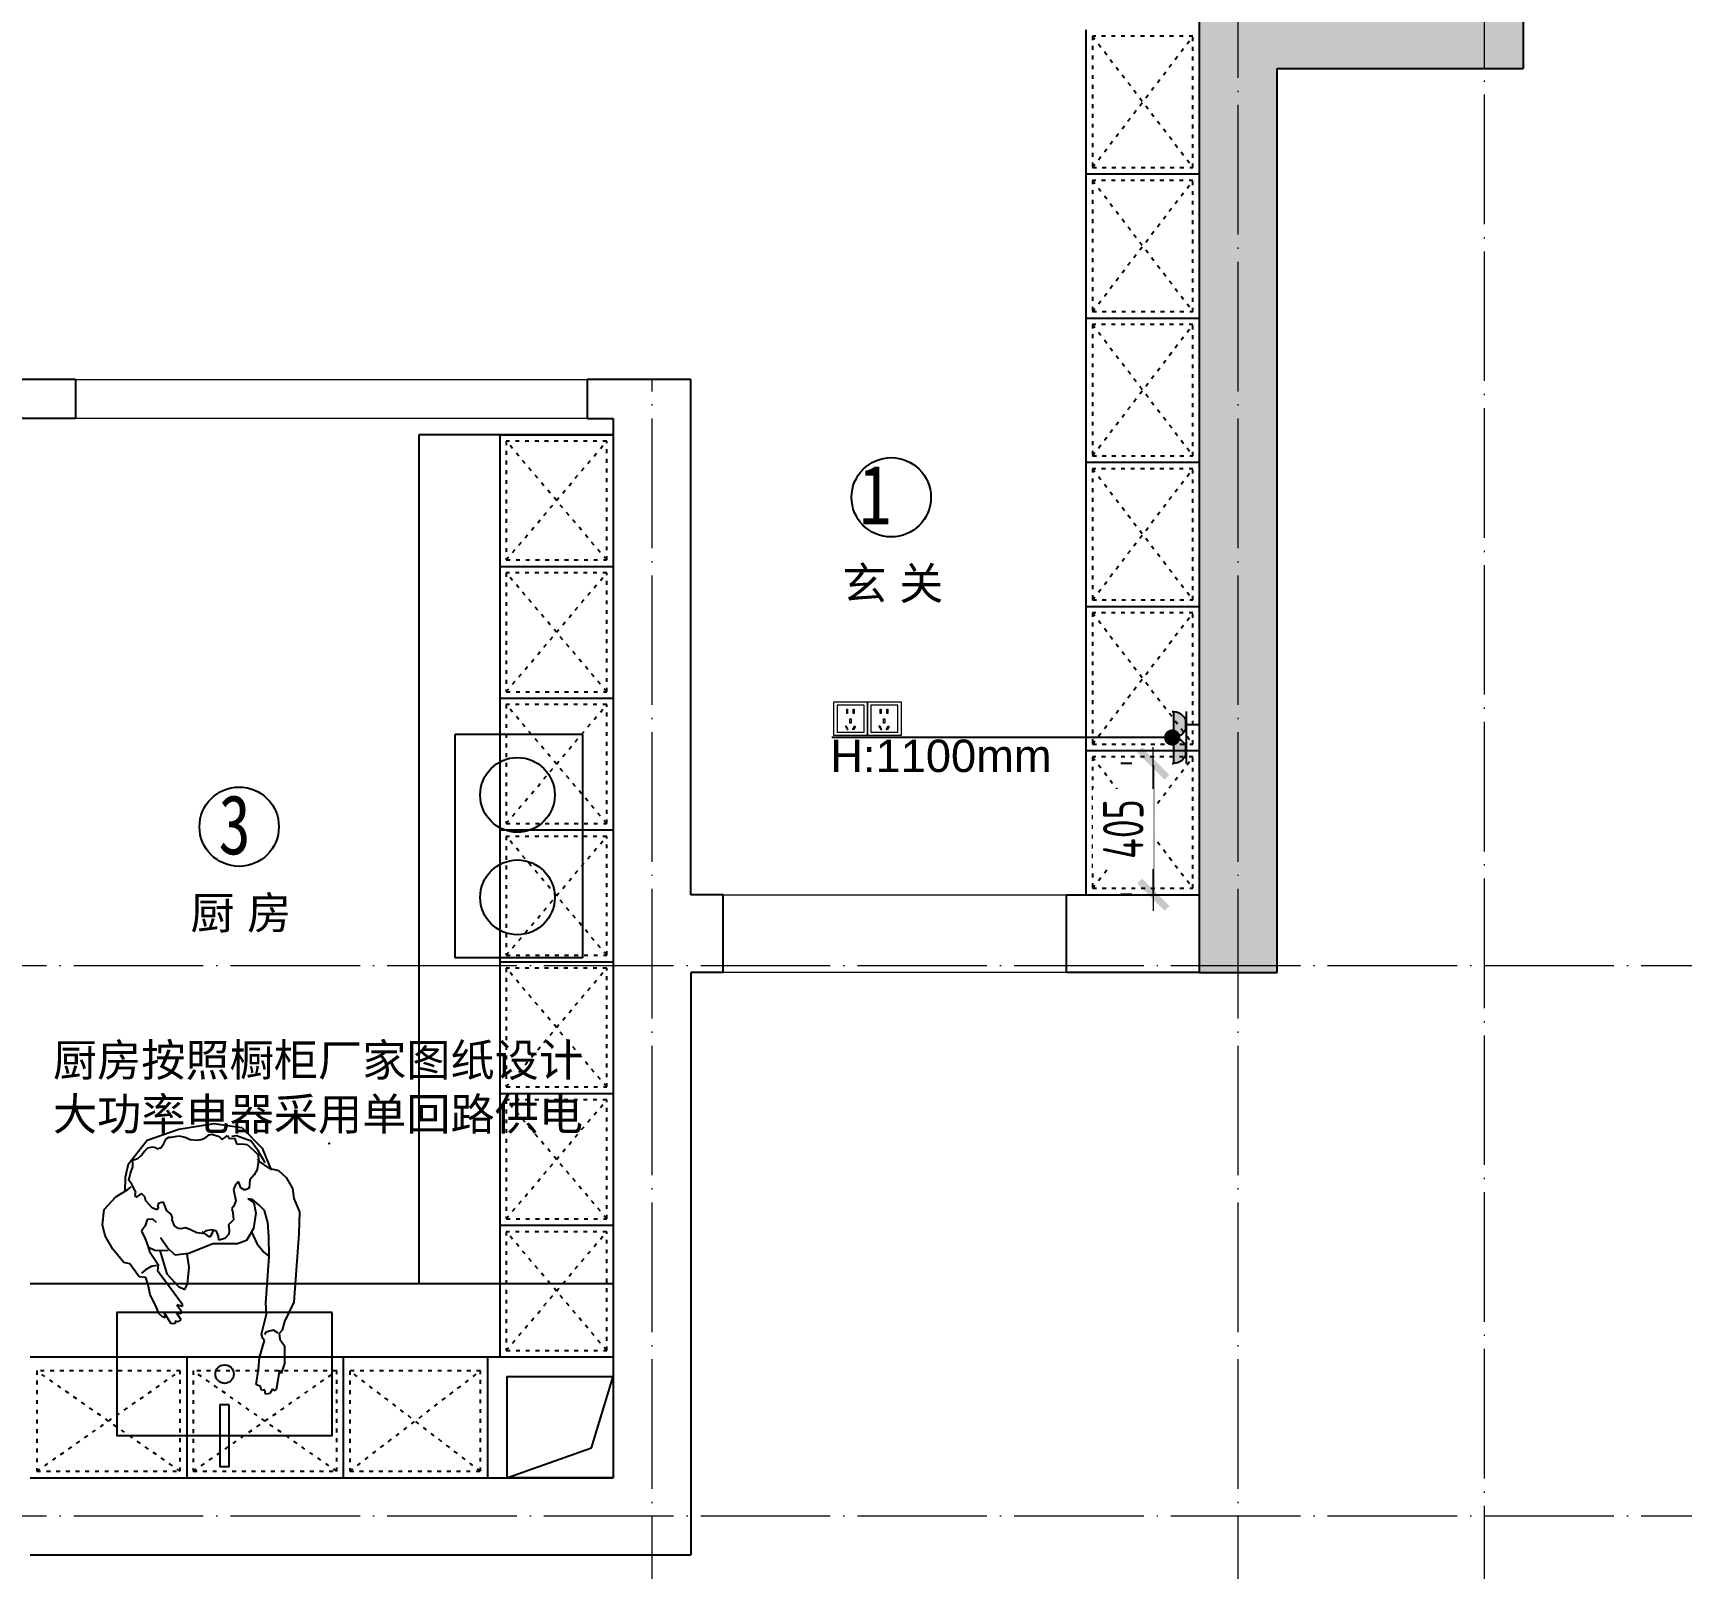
# Model space of a CAD drawing. Header units: inches. Extents: x -50945 to 250244, y -404780 to 18493.
# Drawn here: x 109137 to 114226, y -284927 to -280189 of the extents above; entities that cross this region are included whole.
import ezdxf

# ---------------------------------------------------------------- set-up
doc = ezdxf.new("R2010")
doc.units = ezdxf.units.IN
doc.header["$MEASUREMENT"] = 0
doc.linetypes.add('ACAD_ISO03W100', pattern=[30, 12, -18])
doc.linetypes.add('DOTE', pattern=[2.42, 2, -0.2, 0.02, -0.2])
for name, color, linetype, lineweight in [('0000插座', 1, 'Continuous', 25), ('0000照明', 241, 'Continuous', 25), ('天棚材质标注', 2, 'Continuous', 5), ('门', 65, 'Continuous', 13)]:
    doc.layers.add(name, color=color, linetype=linetype, lineweight=lineweight)
for name, color, linetype in [('D-ARCHI', 250, 'Continuous'), ('EVH 立面填充', 8, 'Continuous'), ('IBS-182-原建筑非承重墙', 150, 'Continuous'), ('IBS-200-原建筑承重墙柱', 200, 'Continuous'), ('IDS-040-固定高家具', 40, 'Continuous'), ('IFF-31-卫浴洁具', 31, 'Continuous'), ('IFF-51-活动家具', 51, 'Continuous'), ('iGo户型优化', 7, 'Continuous'), ('房间编号', 50, 'Continuous')]:
    doc.layers.add(name, color=color, linetype=linetype)
doc.styles.add('ARI', font='', dxfattribs={"width": 0.8, "height": 200})
doc.styles.add('HBA-DIMT', font='ARCHS.SHX', dxfattribs={"width": 0.8})
doc.styles.add('MtXpl_Arial_Unicode_', font='Arial Unicode.ttf')
doc.styles.get("Standard").update_dxf_attribs({"font": 'Arial.ttf'})
doc.styles.get('ARI').set_extended_font_data('SimSun')
doc.dimstyles.new('HBA_40', dxfattribs={"dimscale": 50, "dimtxt": 2.5, "dimasz": 0.1, "dimexe": 2, "dimexo": 2.5, "dimgap": 0.6, "dimtad": 1, "dimdec": 0, "dimrnd": 5, "dimzin": 0, "dimtxsty": 'HBA-DIMT', "dimblk": 'HBA_DIMENSION_TICK', "dimblk1": 'HBA_DIMENSION_TICK', "dimblk2": 'HBA_DIMENSION_TICK', "dimcen": 0.125, "dimclrd": 44, "dimclre": 44, "dimclrt": 2, "dimadec": 0, "dimazin": 0, "dimtfac": 1, "dimtdec": 0, "dimtix": 1, "dimtmove": 1, "dimatfit": 3, "dimldrblk": 'HBA_Leader_Dot', "dimfxl": 0, "dimtvp": 1, "dimtfill": 1, "dimtolj": 1, "dimtzin": 0, "dimarcsym": 0})

# ---------------------------------------------------------------- blocks, each defined once
blk = doc.blocks.new('_LINKPT1')
blk.add_line((0, 0), (0, 0))
blk = doc.blocks.new('M_X23')
for p, q in [((-0.5, 1.05), (-0.5, 1)), ((-0.5, 1), (0.5, 1)), ((0.5, 1.05), (0.5, 1)), ((0.5, 0.5), (-0.5, 0.5)), ((0, 0.5), (0, 0))]:
    blk.add_line(p, q)
blk.add_arc((0, 1), 0.5, 180, 0)
for points in [[(0.433, 0.75), (-0.433, 0.75), (0.5, 1), (-0.5, 1)], [(0.25, 0.567), (-0.25, 0.567), (0.433, 0.75), (-0.433, 0.75)], [(0, 0.5), (0, 0.5), (0.25, 0.567), (-0.25, 0.567)]]:
    blk.add_solid(points)
blk.add_blockref('_LINKPT1', (0.001, 0))
at = {"width": 0.8, "flags": 9}
blk.add_attdef('A', (0, 0), '', height=0.00002, dxfattribs=at)
blk = doc.blocks.new('HBA_DIMENSION_TICK')
at = {"color": 0, "linetype": 'ByBlock'}
for p, q in [((-10, 0), (0, 0)), ((0, 0), (10, 0))]:
    blk.add_line(p, q, dxfattribs=at)
at = {"color": 50, "linetype": 'ByBlock'}
blk.add_solid([(-10, -7), (-7, -10), (7, 10), (10, 7)], dxfattribs=at)
blk = doc.blocks.new('*D768')
at = {"layer": 'Defpoints', "color": 0, "transparency": 16777216}
for p in [(112654.5, -282443.7), (112596, -282848.6), (112654.5, -282848.6)]:
    blk.add_point(p, dxfattribs=at)
at = {"layer": '天棚材质标注', "color": 44, "lineweight": -2, "transparency": 16777216}
for p, q in [((112529.5, -282443.7), (112496, -282443.7)), ((112596, -282448.7), (112596, -282843.6)), ((112529.5, -282848.6), (112496, -282848.6))]:
    blk.add_line(p, q, dxfattribs=at)
at = {"layer": '天棚材质标注', "color": 44, "lineweight": -2, "transparency": 16777216, "xscale": 5, "yscale": 5, "zscale": 5}
for p, rotation in [((112596, -282443.7), 90), ((112596, -282848.6), 270)]:
    blk.add_blockref('HBA_DIMENSION_TICK', p, dxfattribs=dict(at, rotation=rotation))
at = {"layer": '天棚材质标注', "color": 2, "transparency": 16777216, "insert": (112503.5, -282646.1), "char_height": 125, "attachment_point": 5, "rotation": 90, "style": 'HBA-DIMT', "bg_fill": 3, "box_fill_scale": 1.25, "bg_fill_color": 256, "bg_fill_true_color": 13158600, "bg_fill_transparency": 0}
blk.add_mtext('\\A1;405', dxfattribs=at)
blk = doc.blocks.new('HBA_Leader_Dot')
at = {"color": 0, "linetype": 'ByBlock'}
blk.add_line((-5, 0), (-10, 0), dxfattribs=at)
at = {"color": 0, "linetype": 'ByBlock', "const_width": 5}
blk.add_lwpolyline([(-2.5, 0, 1), (2.5, 0, 1)], format="xyb", close=True, dxfattribs=at)
blk = doc.blocks.new('h46jtr')
at = {"lineweight": 0}
for points in [[(4759.4, 50.76), (4763.7, 50.76), (4763.7, 46.46), (4759.4, 46.46)], [(4763.27, 50.33), (4759.83, 50.33), (4759.83, 46.89), (4763.27, 46.89)], [(4761.03, 49.83), (4761.14, 49.83), (4761.14, 49.26), (4761.03, 49.26)], [(4761.44, 48.58), (4761.59, 48.58), (4761.59, 48), (4761.44, 48)], [(4761.88, 49.83), (4762, 49.83), (4762, 49.26), (4761.88, 49.26)], [(4760.98, 47.68), (4760.86, 47.61), (4761.13, 47.16), (4761.24, 47.22)], [(4762.05, 47.68), (4762.16, 47.61), (4761.9, 47.16), (4761.79, 47.22)]]:
    blk.add_lwpolyline(points, close=True, dxfattribs=at)

msp = doc.modelspace()

# ---------------------------------------------------------------- hatches: boundary and pattern name
at = {"layer": 'EVH 立面填充'}
h = msp.add_hatch(color=256, dxfattribs=at)
h.dxf.hatch_style = 1
h.paths.add_polyline_path([(112978.67, -280298.62), (113738.67, -280298.62), (113738.67, -280058.62), (112738.67, -280058.62), (112738.67, -283088.62), (112978.67, -283088.62)])

# ---------------------------------------------------------------- linework, layer by layer
for p in [(112388.67, -280623.62), (112388.67, -281068.62), (112388.67, -281513.62), (112388.67, -281958.62), (112388.67, -282403.62)]:
    msp.add_point(p)
at = {"layer": 'D-ARCHI', "color": 251, "linetype": 'DOTE', "lineweight": 5, "ltscale": 200}
for p, q in [((113618.67, -286586.95), (113618.67, -272638.38)), ((112858.67, -287586.95), (112858.67, -280058.62)), ((111048.37, -287586.95), (111048.37, -281258.62)), ((116438.67, -283068.62), (96111.41, -283068.62)), ((116438.67, -284766.95), (96111.41, -284766.95))]:
    msp.add_line(p, q, dxfattribs=at)
at = {"layer": 'IBS-182-原建筑非承重墙'}
for p, q in [((109268.37, -281258.62), (108528.37, -281258.62)), ((109268.37, -281258.62), (109268.37, -281378.62)), ((111168.37, -281258.62), (110848.37, -281258.62)), ((110848.37, -281258.62), (110848.37, -281378.62)), ((111168.37, -282848.62), (111168.37, -281258.62)), ((109268.37, -281378.62), (108528.37, -281378.62)), ((110848.37, -281378.62), (110928.37, -281378.62)), ((110928.37, -281378.62), (110928.37, -284648.62)), ((111268.37, -282848.62), (111168.37, -282848.62)), ((111268.37, -283088.62), (111268.37, -282848.62)), ((112328.67, -283088.62), (112328.67, -282848.62)), ((112328.67, -282848.62), (112738.67, -282848.62)), ((111268.37, -283088.62), (111168.37, -283088.62)), ((111168.37, -283088.62), (111168.37, -284886.95)), ((112738.67, -283088.62), (112328.67, -283088.62)), ((110540.13, -284275.63), (110540.13, -284648.62)), ((110540.13, -284275.63), (110928.37, -284275.63)), ((110600.13, -284335.63), (110600.13, -284648.62)), ((110600.13, -284335.63), (110928.37, -284335.63)), ((110861.84, -284556.04), (110928.37, -284335.63)), ((110600.13, -284648.62), (110861.84, -284556.04)), ((109128.37, -284648.62), (110928.37, -284648.62)), ((110928.37, -284648.62), (110600.13, -284648.62)), ((109128.37, -284886.95), (111168.37, -284886.95))]:
    msp.add_line(p, q, dxfattribs=at)
msp.add_point((110051, -283617.17), dxfattribs=at)
at = {"layer": 'IBS-200-原建筑承重墙柱', "ltscale": 0.02}
for p, q in [((112738.67, -283088.62), (112738.67, -280058.62)), ((113738.67, -280058.62), (113738.67, -280298.62)), ((112978.67, -283088.62), (112978.67, -280298.62)), ((112978.67, -280298.62), (113738.67, -280298.62)), ((112738.67, -283088.62), (112978.67, -283088.62))]:
    msp.add_line(p, q, dxfattribs=at)
at = {"layer": 'IDS-040-固定高家具'}
for p, q in [((112388.67, -282848.62), (112388.67, -280178.62)), ((112388.67, -280623.62), (112738.67, -280623.62)), ((112388.67, -281068.62), (112738.67, -281068.62)), ((110578.37, -281428.62), (110578.37, -284275.63)), ((110578.37, -281428.62), (110928.37, -281428.62)), ((112388.67, -281513.62), (112738.67, -281513.62)), ((110578.37, -281835.33), (110928.37, -281835.33)), ((112388.67, -281958.62), (112738.67, -281958.62)), ((110578.37, -282242.05), (110928.37, -282242.05)), ((112388.67, -282403.62), (112738.67, -282403.62)), ((110578.37, -282648.77), (110928.37, -282648.77)), ((110578.37, -283055.48), (110928.37, -283055.48)), ((110578.37, -283462.2), (110928.37, -283462.2)), ((110578.37, -283868.91), (110928.37, -283868.91)), ((109128.37, -284275.63), (110540.13, -284275.63)), ((109611.7, -284275.63), (109611.7, -284648.62)), ((110095.04, -284275.63), (110095.04, -284648.62))]:
    msp.add_line(p, q, dxfattribs=at)
at = {"layer": 'IDS-040-固定高家具', "linetype": 'ACAD_ISO03W100'}
for p, q in [((112408.67, -280603.62), (112718.67, -280198.62)), ((112408.67, -280198.62), (112718.67, -280603.62)), ((112408.67, -281048.62), (112718.67, -280643.62)), ((112408.67, -280643.62), (112718.67, -281048.62)), ((112408.67, -281493.62), (112718.67, -281088.62)), ((112408.67, -281088.62), (112718.67, -281493.62)), ((110598.37, -281815.33), (110908.37, -281448.62)), ((110908.37, -281815.33), (110598.37, -281448.62)), ((112408.67, -281938.62), (112718.67, -281533.62)), ((112408.67, -281533.62), (112718.67, -281938.62)), ((110598.37, -282222.05), (110908.37, -281855.33)), ((110908.37, -282222.05), (110598.37, -281855.33)), ((112408.67, -282383.62), (112718.67, -281978.62)), ((112408.67, -281978.62), (112718.67, -282383.62)), ((110598.37, -282628.77), (110908.37, -282262.05)), ((110908.37, -282628.77), (110598.37, -282262.05)), ((112408.67, -282828.62), (112718.67, -282423.62)), ((112408.67, -282423.62), (112718.67, -282828.62)), ((110598.37, -283035.48), (110908.37, -282668.77)), ((110908.37, -283035.48), (110598.37, -282668.77)), ((110598.37, -283442.2), (110908.37, -283075.48)), ((110908.37, -283442.2), (110598.37, -283075.48)), ((110598.37, -283848.91), (110908.37, -283482.2)), ((110908.37, -283848.91), (110598.37, -283482.2)), ((110598.37, -284255.63), (110908.37, -283888.91)), ((110908.37, -284255.63), (110598.37, -283888.91)), ((109148.37, -284628.62), (109591.7, -284318.62)), ((109591.7, -284628.62), (109148.37, -284318.62)), ((109631.7, -284628.62), (110075.04, -284318.62)), ((110075.04, -284628.62), (109631.7, -284318.62)), ((110115.04, -284628.62), (110518.71, -284318.62)), ((110518.71, -284628.62), (110115.04, -284318.62))]:
    msp.add_line(p, q, dxfattribs=at)
for points in [[(112408.67, -280603.62), (112718.67, -280603.62), (112718.67, -280198.62), (112408.67, -280198.62)], [(112408.67, -281048.62), (112718.67, -281048.62), (112718.67, -280643.62), (112408.67, -280643.62)], [(112408.67, -281493.62), (112718.67, -281493.62), (112718.67, -281088.62), (112408.67, -281088.62)], [(110598.37, -281815.33), (110908.37, -281815.33), (110908.37, -281448.62), (110598.37, -281448.62)], [(112408.67, -281938.62), (112718.67, -281938.62), (112718.67, -281533.62), (112408.67, -281533.62)], [(110598.37, -282222.05), (110908.37, -282222.05), (110908.37, -281855.33), (110598.37, -281855.33)], [(112408.67, -282383.62), (112718.67, -282383.62), (112718.67, -281978.62), (112408.67, -281978.62)], [(110598.37, -282628.77), (110908.37, -282628.77), (110908.37, -282262.05), (110598.37, -282262.05)], [(112408.67, -282828.62), (112718.67, -282828.62), (112718.67, -282423.62), (112408.67, -282423.62)], [(110598.37, -283035.48), (110908.37, -283035.48), (110908.37, -282668.77), (110598.37, -282668.77)], [(110598.37, -283442.2), (110908.37, -283442.2), (110908.37, -283075.48), (110598.37, -283075.48)], [(110598.37, -283848.91), (110908.37, -283848.91), (110908.37, -283482.2), (110598.37, -283482.2)], [(110598.37, -284255.63), (110908.37, -284255.63), (110908.37, -283888.91), (110598.37, -283888.91)], [(109148.37, -284628.62), (109591.7, -284628.62), (109591.7, -284318.62), (109148.37, -284318.62)], [(109631.7, -284628.62), (110075.04, -284628.62), (110075.04, -284318.62), (109631.7, -284318.62)], [(110115.04, -284628.62), (110518.71, -284628.62), (110518.71, -284318.62), (110115.04, -284318.62)]]:
    msp.add_lwpolyline(points, close=True, dxfattribs=at)
at = {"layer": 'IFF-31-卫浴洁具', "ltscale": 0.02}
for p, q in [((110834.19, -282354.24), (110440.49, -282354.24)), ((110440.49, -283043.21), (110440.49, -282354.24)), ((110834.19, -283043.21), (110834.19, -282354.24)), ((110834.19, -283043.21), (110440.49, -283043.21))]:
    msp.add_line(p, q, dxfattribs=at)
for points in [[(110060.87, -284138.63), (109395.87, -284138.63), (109395.87, -284518.63), (110060.87, -284518.63)], [(109742.62, -284423.63), (109714.12, -284423.63), (109714.12, -284613.63), (109742.62, -284613.63)]]:
    msp.add_lwpolyline(points, close=True, dxfattribs=at)
for centre, radius in [((110632.86, -282540.58, 0), 115.29), ((110632.86, -282856.87, 0), 115.29), ((109728.37, -284328.63), 28.5)]:
    msp.add_circle(centre, radius, dxfattribs=at)
at = {"layer": 'IFF-51-活动家具'}
for p, q in [((110328.37, -281428.62), (110328.37, -284048.62)), ((110928.37, -281428.62), (110328.37, -281428.62)), ((109128.37, -284048.62), (110328.37, -284048.62)), ((110328.37, -284048.62), (110928.37, -284048.62))]:
    msp.add_line(p, q, dxfattribs=at)
at = {"layer": 'iGo户型优化', "color": 251}
for p, q in [((109587.15, -283572.3), (109695.57, -283555.18)), ((109695.57, -283555.18), (109781.18, -283567.24)), ((109781.18, -283567.24), (109844.82, -283631.4)), ((109432.18, -283679.9), (109489.17, -283606.94)), ((109489.17, -283606.94), (109587.15, -283572.3)), ((109532.86, -283629.02), (109541.32, -283616.55)), ((109541.32, -283616.55), (109547.71, -283602.68)), ((109547.71, -283602.68), (109555.76, -283597.53)), ((109555.76, -283597.53), (109564.81, -283597.61)), ((109564.81, -283597.61), (109587.48, -283593.29)), ((109587.48, -283593.29), (109606.24, -283596.95)), ((109606.24, -283596.95), (109622.19, -283604.76)), ((109622.19, -283604.76), (109644.1, -283606)), ((109644.1, -283606), (109659.8, -283603.01)), ((109659.8, -283603.01), (109671.33, -283597.2)), ((109671.33, -283597.2), (109680.8, -283589.97)), ((109680.8, -283589.97), (109689.51, -283588.31)), ((109689.51, -283588.31), (109708.61, -283593.71)), ((109708.61, -283593.71), (109714.84, -283597.94)), ((109714.84, -283597.94), (109721.4, -283603.93)), ((109721.4, -283603.93), (109732.61, -283596.37)), ((109732.61, -283596.37), (109737.17, -283591.88)), ((109737.17, -283591.88), (109741.99, -283598.19)), ((109741.99, -283598.19), (109740.58, -283600.27)), ((109740.58, -283600.27), (109751.7, -283601.77)), ((109764.9, -283593.41), (109750.4, -283594.75)), ((109751.7, -283601.77), (109758.68, -283600.44)), ((109758.68, -283600.44), (109765.82, -283618.97)), ((109810.52, -283609.55), (109764.9, -283593.41)), ((109765.82, -283618.97), (109781.85, -283617.72)), ((109781.85, -283617.72), (109798.53, -283619.96)), ((109798.53, -283619.96), (109818.22, -283637.91)), ((109832.11, -283639.15), (109810.52, -283609.55)), ((109440.96, -283668.23), (109451.42, -283666.24)), ((109443.04, -283669.65), (109440.96, -283668.23)), ((109445.45, -283672.8), (109443.04, -283669.65)), ((109451.42, -283666.24), (109461.55, -283662.5)), ((109461.55, -283662.5), (109470.68, -283653.53)), ((109470.68, -283653.53), (109480.89, -283640.73)), ((109480.89, -283640.73), (109491.43, -283629.68)), ((109491.43, -283629.68), (109505.38, -283627.02)), ((109505.38, -283627.02), (109514.76, -283628.85)), ((109514.76, -283628.85), (109519.25, -283633.42)), ((109519.25, -283633.42), (109532.86, -283629.02)), ((109818.22, -283637.91), (109831.67, -283651.62)), ((109833.25, -283669.4), (109829.52, -283697.24)), ((109830.16, -283663.87), (109834.89, -283672.33)), ((109831.67, -283651.62), (109833.25, -283669.4)), ((109853.3, -283675.91), (109832.11, -283639.15)), ((109844.82, -283631.4), (109871.88, -283698.98)), ((109421.86, -283765.25), (109422.25, -283720.83)), ((109422.25, -283720.83), (109432.18, -283679.9)), ((109432.76, -283729.47), (109437.82, -283708.62)), ((109437.82, -283708.62), (109444.96, -283689.17)), ((109444.96, -283689.17), (109445.45, -283672.8)), ((109819.98, -283713.52), (109806.62, -283728.73)), ((109829.52, -283697.24), (109819.98, -283713.52)), ((109834.89, -283672.33), (109865.44, -283693.11)), ((109865.44, -283693.11), (109895.1, -283699.88)), ((109895.1, -283699.88), (109918.81, -283721.97)), ((109918.81, -283721.97), (109937.63, -283755.64)), ((109393.03, -283781.4), (109429.43, -283758.49)), ((109429.43, -283758.49), (109439.88, -283750.89)), ((109442.4, -283742.1), (109432.76, -283729.47)), ((109451.95, -283763.79), (109442.4, -283742.1)), ((109454.36, -283766.95), (109451.95, -283763.79)), ((109452.2, -283774.59), (109454.36, -283766.95)), ((109471.38, -283770.93), (109458.77, -283780.57)), ((109482.43, -283781.49), (109471.38, -283770.93)), ((109761.21, -283746.43), (109756.23, -283758.23)), ((109756.23, -283758.23), (109759.23, -283773.93)), ((109771.42, -283733.63), (109761.21, -283746.43)), ((109775.49, -283745.51), (109771.42, -283733.63)), ((109778.9, -283753.9), (109775.49, -283745.51)), ((109791.02, -283760.64), (109778.9, -283753.9)), ((109804.3, -283754.49), (109791.02, -283760.64)), ((109806.62, -283728.73), (109804.3, -283754.49)), ((109937.63, -283755.64), (109941.8, -283786.78)), ((109350.94, -283867.48), (109356.14, -283820.36)), ((109356.14, -283820.36), (109393.03, -283781.4)), ((109453.87, -283783.31), (109452.2, -283774.59)), ((109458.77, -283780.57), (109453.87, -283783.31)), ((109484.76, -283793.7), (109482.43, -283781.49)), ((109505.1, -283815.14), (109484.76, -283793.7)), ((109518.97, -283821.54), (109505.1, -283815.14)), ((109524.61, -283813.23), (109518.97, -283821.54)), ((109524.03, -283800.68), (109520.79, -283812.15)), ((109520.79, -283812.15), (109524.61, -283813.23)), ((109539.72, -283797.69), (109524.03, -283800.68)), ((109543.13, -283806.08), (109539.72, -283797.69)), ((109550.27, -283824.61), (109543.13, -283806.08)), ((109757.16, -283810.49), (109751.19, -283817.05)), ((109751.19, -283817.05), (109753.85, -283831.01)), ((109762.89, -283793.12), (109757.16, -283810.49)), ((109759.23, -283773.93), (109762.89, -283793.12)), ((109800.06, -283787.19), (109818.39, -283799.66)), ((109814.73, -283789.72), (109800.06, -283787.19)), ((109833.71, -283805.61), (109814.73, -283789.72)), ((109818.39, -283799.66), (109824.59, -283832.19)), ((109851.31, -283823.55), (109833.71, -283805.61)), ((109861.91, -283860.56), (109851.31, -283823.55)), ((109941.8, -283786.78), (109960.22, -283827.62)), ((109359.18, -283901.39), (109350.94, -283867.48)), ((109482.74, -283870.74), (109471.66, -283887.05)), ((109489.73, -283851.67), (109482.74, -283870.74)), ((109507.17, -283850.12), (109489.73, -283851.67)), ((109518, -283860.47), (109507.17, -283850.12)), ((109563.06, -283834.83), (109550.27, -283824.61)), ((109567.13, -283846.71), (109563.06, -283834.83)), ((109566.39, -283852.28), (109567.13, -283846.71)), ((109573.53, -283870.81), (109566.39, -283852.28)), ((109585.99, -283879.29), (109573.53, -283870.81)), ((109746.97, -283861.26), (109740.99, -283867.82)), ((109740.99, -283867.82), (109742.57, -283885.6)), ((109756.1, -283852.28), (109746.97, -283861.26)), ((109753.85, -283831.01), (109756.1, -283852.28)), ((109824.59, -283832.19), (109817.69, -283879.63)), ((109864.61, -283902.62), (109861.91, -283860.56)), ((109960.22, -283827.62), (109957.22, -283895.61)), ((109383.06, -283942.97), (109359.18, -283901.39)), ((109471.66, -283887.05), (109483.4, -283911.42)), ((109483.4, -283911.42), (109491.06, -283933.02)), ((109552.48, -283939.06), (109530.56, -283907.75)), ((109593.29, -283879.7), (109585.99, -283879.29)), ((109607.24, -283877.04), (109593.29, -283879.7)), ((109620.78, -283881.7), (109607.24, -283877.04)), ((109642.61, -283892), (109620.78, -283881.7)), ((109659.3, -283894.24), (109642.61, -283892)), ((109670.51, -283886.68), (109659.3, -283894.24)), ((109660.15, -283890.15), (109659.37, -283889.93)), ((109672.37, -283898.46), (109660.15, -283890.15)), ((109689.69, -283883.03), (109670.51, -283886.68)), ((109682.56, -283905.39), (109672.37, -283898.46)), ((109689.48, -283895.2), (109682.56, -283905.39)), ((109692.65, -283883.95), (109689.48, -283895.2)), ((109703.22, -283887.68), (109689.69, -283883.03)), ((109694.68, -283883.35), (109692.65, -283883.95)), ((109709.7, -283902.72), (109703.22, -283887.68)), ((109710.29, -283915.26), (109709.7, -283902.72)), ((109729.13, -283909.86), (109710.29, -283915.26)), ((109741.08, -283896.74), (109729.13, -283909.86)), ((109742.57, -283885.6), (109741.08, -283896.74)), ((109796.19, -283915.66), (109768.09, -283926.34)), ((109817.69, -283879.63), (109796.19, -283915.66)), ((109812, -283889.16), (109828.21, -283925.53)), ((109828.21, -283925.53), (109849.15, -283951.7)), ((109866.1, -283966.21), (109864.61, -283902.62)), ((109957.22, -283895.61), (109942.38, -284106.02)), ((109417.52, -283984.3), (109383.06, -283942.97)), ((109491.06, -283933.02), (109496.04, -283949.82)), ((109513.14, -283946.56), (109493.75, -283937.83)), ((109496.04, -283949.82), (109523.34, -283990.74)), ((109554.11, -283947.62), (109513.14, -283946.56)), ((109528.81, -283946.96), (109550.06, -284019.36)), ((109576.19, -283961.15), (109552.48, -283939.06)), ((109617.9, -283956.75), (109576.19, -283961.15)), ((109618.89, -283999.14), (109612.95, -283957.27)), ((109691.93, -283926.67), (109617.9, -283956.75)), ((109768.09, -283926.34), (109691.93, -283926.67)), ((109849.15, -283951.7), (109866.08, -283965.62)), ((109855.96, -284108.3), (109866.1, -283966.21)), ((109435.93, -283987.89), (109417.52, -283984.3)), ((109464.94, -284028.49), (109435.93, -283987.89)), ((109483.92, -284007.13), (109471.54, -284016.58)), ((109501.43, -283996.69), (109483.92, -284007.13)), ((109518.53, -283993.43), (109501.43, -283996.69)), ((109523.34, -283990.74), (109521.47, -284008.84)), ((109521.47, -284008.84), (109557.24, -284057.02)), ((109550.06, -284019.36), (109585.92, -284058.65)), ((109614.34, -284049.68), (109618.89, -283999.14)), ((109484.74, -284030.03), (109464.94, -284028.49)), ((109492.73, -284053.35), (109484.74, -284030.03)), ((109498.6, -284084.16), (109492.73, -284053.35)), ((109557.24, -284057.02), (109597.74, -284111.39)), ((109585.92, -284058.65), (109605.3, -284067.37)), ((109605.3, -284067.37), (109614.34, -284049.68)), ((109515.72, -284118.16), (109498.6, -284084.16)), ((109525.42, -284141.15), (109515.72, -284118.16)), ((109580.64, -284114.65), (109594.82, -284133.24)), ((109597.66, -284120.28), (109580.64, -284114.65)), ((109597.74, -284111.39), (109597.66, -284120.28)), ((109857.35, -284143.52), (109855.96, -284108.3)), ((109942.38, -284106.02), (109913.16, -284166.59)), ((109536.26, -284151.5), (109525.42, -284141.15)), ((109545.79, -284155.01), (109536.26, -284151.5)), ((109540.49, -284136.5), (109545.79, -284155.01)), ((109563.39, -284172.94), (109540.49, -284136.5)), ((109575.69, -284172.37), (109563.39, -284172.94)), ((109576.09, -284165.2), (109575.69, -284172.37)), ((109585.3, -284166.99), (109576.09, -284165.2)), ((109580.07, -284139.6), (109592.87, -284160.22)), ((109593.03, -284142.45), (109580.07, -284139.6)), ((109592.87, -284160.22), (109585.3, -284166.99)), ((109594.82, -284133.24), (109593.03, -284142.45)), ((109842.46, -284204.9), (109857.35, -284143.52)), ((109913.16, -284166.59), (109905.75, -284192.84)), ((109836.7, -284276.97), (109851.51, -284224.47)), ((109846.79, -284218.27), (109842.46, -284204.9)), ((109851.51, -284224.47), (109846.79, -284218.27)), ((109855.5, -284198.87), (109851.67, -284206.69)), ((109879.12, -284192.59), (109855.5, -284198.87)), ((109893.37, -284202.29), (109879.12, -284192.59)), ((109905.75, -284192.84), (109897.12, -284203.35)), ((109897.12, -284203.35), (109898.67, -284220.8)), ((109898.67, -284220.8), (109913.18, -284241.1)), ((109832.97, -284313.16), (109836.7, -284276.97)), ((109913.18, -284241.1), (109913.03, -284296.12)), ((109826.06, -284360.61), (109832.97, -284313.16)), ((109897.48, -284316.83), (109887.72, -284377.24)), ((109902.86, -284326.45), (109897.48, -284316.83)), ((109913.03, -284296.12), (109902.86, -284326.45)), ((109839.66, -284366.88), (109826.06, -284360.61)), ((109841.95, -284378.87), (109839.66, -284366.88)), ((109852.21, -284376.91), (109841.95, -284378.87)), ((109854.82, -284390.61), (109852.21, -284376.91)), ((109876.48, -284374.06), (109868.5, -284388)), ((109881.21, -284380.25), (109876.48, -284374.06)), ((109887.72, -284377.24), (109881.21, -284380.25)), ((109868.5, -284388), (109854.82, -284390.61))]:
    msp.add_line(p, q, dxfattribs=at)
at = {"layer": '房间编号'}
for centre in [(111786.94, -281621.99), (109773.51, -282638.95)]:
    msp.add_circle(centre, 122.5, dxfattribs=at)
at = {"layer": '门', "color": 8, "lineweight": 5}
for points in [[(109268.37, -281258.62), (110848.37, -281258.62), (110848.37, -281378.62), (109268.37, -281378.62)], [(111268.37, -282848.62), (112328.67, -282848.62), (112328.67, -283088.62), (111268.37, -283088.62)]]:
    msp.add_lwpolyline(points, close=True, dxfattribs=at)

# ---------------------------------------------------------------- block references
at = {"layer": '0000插座', "color": 8, "lineweight": 5, "xscale": 24.14285714285714, "yscale": 24.14285714285714, "zscale": 24.14285714285714}
for p in [(-3295.45, -283478.56), (-3191.63, -283478.56)]:
    msp.add_blockref('h46jtr', p, dxfattribs=at)
at = {"layer": '0000插座', "lineweight": 5, "xscale": -80.1239835984177, "yscale": 80.1239835984177, "zscale": 80.1239835984177, "rotation": 90}
for p in [(112738.67, -282323.49), (112738.67, -282403.62)]:
    msp.add_blockref('M_X23', p, dxfattribs=at)

# ---------------------------------------------------------------- texts
at = {"layer": '0000插座', "insert": (111598.82, -282370.01), "char_height": 100, "width": 2800.5718, "attachment_point": 1, "style": 'MtXpl_Arial_Unicode_'}
msp.add_mtext('H:1100mm', dxfattribs=at)
at = {"layer": '0000插座', "insert": (110835.21, -283587.39), "char_height": 100, "attachment_point": 9, "style": 'MtXpl_Arial_Unicode_'}
msp.add_mtext_dynamic_manual_height_columns('厨房按照橱柜厂家图纸设计\\P大功率电器采用单回路供电', width=6146.256, gutter_width=0.5, heights=[0], dxfattribs=at)
at = {"layer": '房间编号', "color": 8, "style": 'MtXpl_Arial_Unicode_'}
for s, p in [('玄 关', (111636.34, -281937.75)), ('厨 房', (109622.9, -282954.71))]:
    msp.add_text(s, height=100, dxfattribs=at).set_placement(p)
at = {"layer": '房间编号', "char_height": 183.75, "width": 2606.4647, "attachment_point": 3, "style": 'ARI'}
for s, insert in [('1', (111787.81, -281521.73)), ('3', (109809.52, -282540.36))]:
    msp.add_mtext(s, dxfattribs=dict(at, insert=insert))

# ---------------------------------------------------------------- next in the draw order: dimensions: what is measured, and where the dimension line sits
at = {"layer": '天棚材质标注', "color": 6}
dim = msp.add_linear_dim(base=(112595.97, -282848.62), p1=(112654.54, -282443.68), p2=(112654.54, -282848.62), angle=90, dimstyle='HBA_40', dxfattribs=at)
dim.commit()
dim.dimension.update_dxf_attribs({"geometry": '*D768', "text_midpoint": (112503.47, -282646.15)})

# ---------------------------------------------------------------- next in the draw order: leaders
at = {"layer": '0000照明'}
msp.add_leader([(112654.54, -282363.56), (111603.38, -282363.56)], dimstyle='HBA_40', override={"dimgap": 0.6, "dimtad": 0}, dxfattribs=at)

doc.saveas('drawing.dxf')
